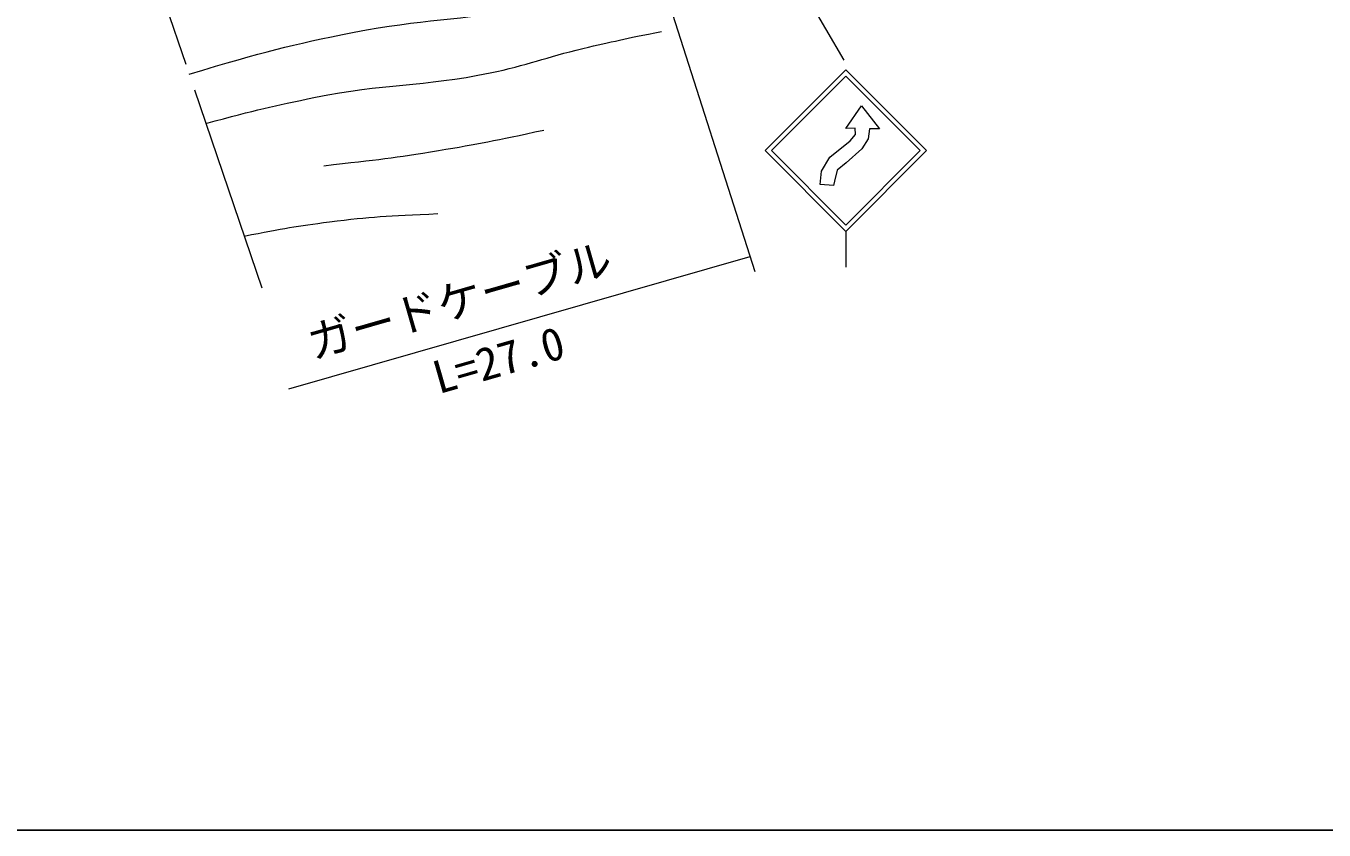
# Model space of a CAD drawing. Units: millimetres at full size, sheet at 1:1000; details may follow other scales. Extents: x 40000 to 680000, y 20000 to 380000.
# Drawn here: x 78692 to 151063, y 205000 to 249812 of the extents above; entities that cross this region are included whole.
import ezdxf
from ezdxf.enums import TextEntityAlignment as Align

# ---------------------------------------------------------------- set-up
doc = ezdxf.new("R2010")
doc.units = ezdxf.units.MM
doc.header["$LTSCALE"] = 1000
doc.linetypes.add('CHAIN', pattern=[18.5, 12, -1.5, 3.5, -1.5])
for name, color, linetype, lineweight in [('M-BGD', 7, 'Continuous', 13), ('M-BMK', 2, 'CHAIN', 13), ('M-STR-HTXT', 7, 'Continuous', 13), ('M-STR-STRC', 7, 'Continuous', 13), ('M-TTL-BAND', 7, 'Continuous', 25)]:
    doc.layers.add(name, color=color, linetype=linetype, lineweight=lineweight)
doc.styles.add('ＭＳ ゴシック', font='')
doc.styles.get('ＭＳ ゴシック').set_extended_font_data('MS Gothic')

msp = doc.modelspace()

# ---------------------------------------------------------------- linework, layer by layer
at = {"layer": 'M-BGD'}
for points, knots in [([(87782, 247131), (92074, 248385), (93350, 248754), (96994, 249461), (100718, 250185), (102874, 250153), (106619, 250757), (109919, 251290), (111738, 251762), (115040, 252284), (120618, 253166), (123770, 253481), (129385, 254089), (132992, 254479), (135014, 254741), (138639, 254875), (142234, 255008), (143492, 254959), (147848, 254783)], [0, 0, 0, 0, 1, 1, 1, 2, 2, 2, 3, 3, 3, 4, 4, 4, 5, 5, 5, 6, 6, 6, 6]), ([(88720, 244380), (91589, 245156), (92425, 245343), (94828, 245835), (98593, 246605), (100808, 246424), (104573, 247196), (106619, 247615), (107712, 248075), (109744, 248557), (111449, 248960), (112013, 249080), (114127, 249509)], [0, 0, 0, 0, 1, 1, 1, 2, 2, 2, 3, 3, 3, 4, 4, 4, 4]), ([(95291, 242024), (98358, 242368), (99201, 242458), (101687, 242868), (103996, 243249), (104766, 243410), (107567, 244011)], [0, 0, 0, 0, 1, 1, 1, 2, 2, 2, 2]), ([(90860, 238105), (93105, 238542), (93749, 238652), (95617, 238894), (97965, 239197), (98789, 239218), (101660, 239357)], [0, 0, 0, 0, 1, 1, 1, 2, 2, 2, 2])]:
    msp.add_open_spline(points, degree=3, knots=knots, dxfattribs=at)
at = {"layer": 'M-BMK'}
msp.add_line((70166, 298785), (91844, 235218), dxfattribs=at)
at = {"layer": 'M-STR-HTXT'}
for p, q in [((107196, 274067), (119319, 236129)), ((119055, 236954), (93330, 229563))]:
    msp.add_line(p, q, dxfattribs=at)
at = {"layer": 'M-STR-STRC'}
for p, q in [((108491, 275084), (124292, 247904)), ((119902, 242864), (124402, 247364)), ((120256, 242864), (124402, 247011)), ((128903, 242864), (124402, 247364)), ((128549, 242864), (124402, 247011)), ((119902, 242864), (124402, 238364)), ((120256, 242864), (124402, 238717)), ((124402, 238717), (128549, 242864)), ((124403, 238364), (128903, 242864)), ((124403, 238364), (124403, 236364))]:
    msp.add_line(p, q, dxfattribs=at)
msp.add_lwpolyline([(122969, 240976), (123048, 241728), (123519, 242492), (124643, 243401), (124937, 243772), (124927, 244112), (124399, 244095), (125270, 245363), (126280, 244082), (125719, 244082), (125641, 243525), (125299, 242968), (124414, 242182), (123910, 241784), (123771, 241159), (123706, 240921)], close=True, dxfattribs=at)
at = {"layer": 'M-TTL-BAND'}
msp.add_line((40000, 205000), (579000, 205000), dxfattribs=at)

# ---------------------------------------------------------------- texts
at = {"layer": 'M-STR-HTXT', "style": 'ＭＳ ゴシック'}
for s, p in [('ガードケーブル', (94848, 230705)), ('L=27.0', (101850, 228760))]:
    msp.add_text(s, height=1833, rotation=16.029, dxfattribs=at).set_placement(p, align=Align.BOTTOM_LEFT)

doc.saveas('drawing.dxf')
